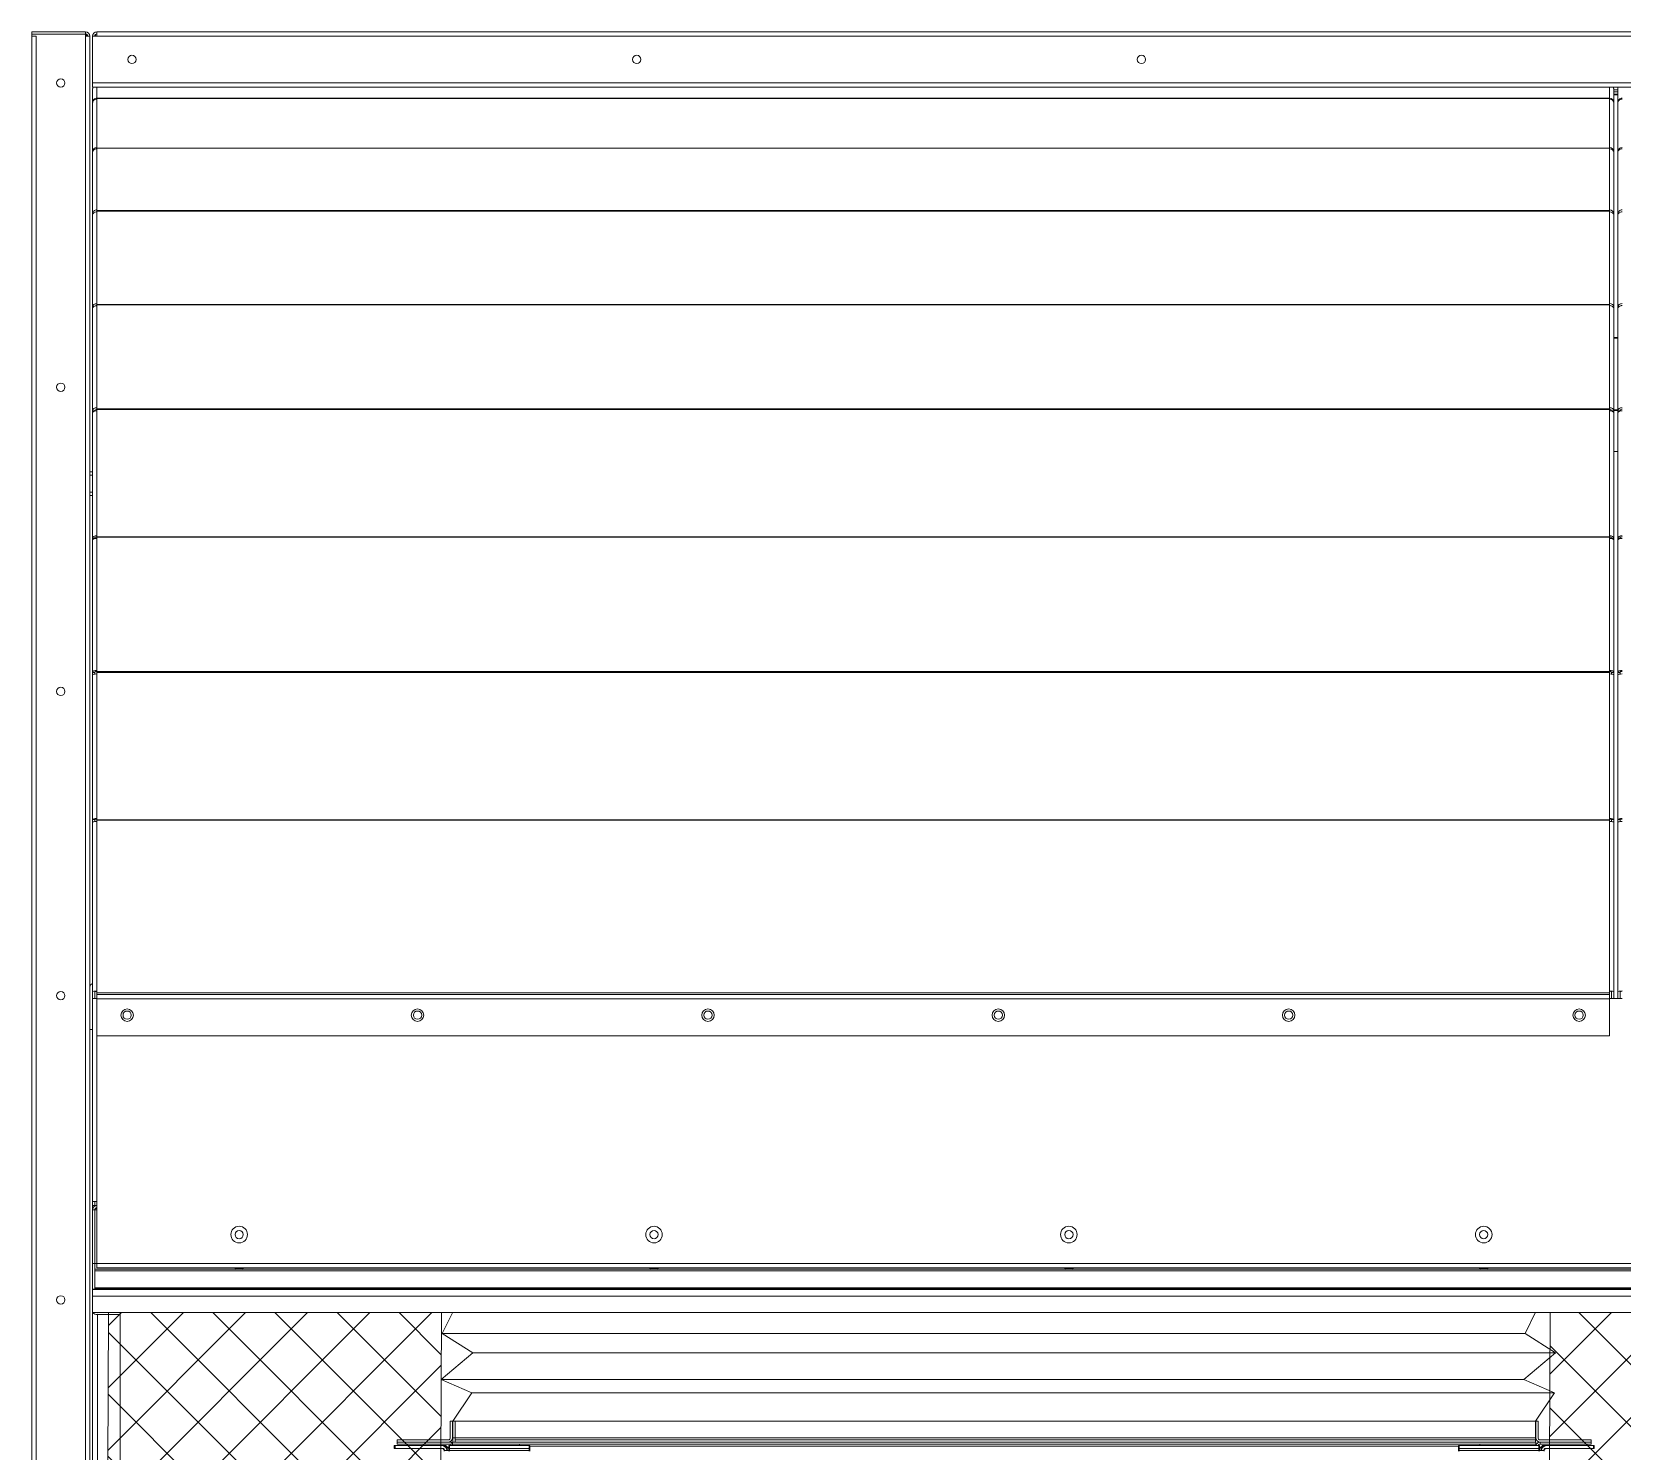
# Model space of a CAD drawing. Header units: millimetres. Extents: x 10706 to 40113, y 7812 to 28607.
# Drawn here: x 29742 to 30892, y 17368 to 18395 of the extents above; entities that cross this region are included whole.
import ezdxf

# ---------------------------------------------------------------- set-up
doc = ezdxf.new("R2010")
doc.units = ezdxf.units.MM
pattern_1 = [(45, (-795513.42, -362385.733), (-22.4506403, 22.4506403), []), (135, (-795513.42, -362385.733), (-22.4506403, -22.4506403), [])]

# ---------------------------------------------------------------- blocks, each defined once
blk = doc.blocks.new('3753456')
at = {"color": 0, "lineweight": 5}
for p, q in [((337590.2, 91235.5), (337597.8, 91251)), ((337612.3, 91221.4), (337590.2, 91235.5)), ((337589.4, 91202.2), (337612.3, 91221.4)), ((337611.6, 91192.6), (337589.4, 91202.2)), ((337597.8, 91172), (337611.6, 91192.6))]:
    blk.add_line(p, q, dxfattribs=at)
blk = doc.blocks.new('45735')
at = {"color": 0, "lineweight": 5}
for p, q in [((339300, 91099.7), (338517, 91099.7)), ((338539.1, 91085.6), (339322.1, 91085.6)), ((338516.2, 91066.4), (339299.2, 91066.4)), ((339321.4, 91056.8), (338538.4, 91056.8))]:
    blk.add_line(p, q, dxfattribs=at)
for p in [(926.8, -135.8), (1709.8, -135.8)]:
    blk.add_blockref('3753456', p, dxfattribs=at)
blk = doc.blocks.new('2')
at = {"lineweight": 5}
h = blk.add_hatch(dxfattribs=at)
h.set_pattern_fill('ANSI37', scale=10)
h.set_pattern_definition(pattern_1)
h.paths.add_polyline_path([(30029.4, 15546.3), (30037.9, 17468.5), (29797.2, 17468.5), (29788.7, 15546.3)])
h = blk.add_hatch(dxfattribs=at)
h.set_pattern_fill('ANSI37', scale=10)
h.set_pattern_definition(pattern_1)
h.paths.add_polyline_path([(31343.6, 15546.3), (31352.1, 17468.5), (30839.7, 17468.5), (30831.2, 15546.3)])
at = {"color": 7, "lineweight": 20, "ltscale": 0.000888889}
for p, q in [((29741.6, 18394.7), (29741.6, 18393.1)), ((29780.5, 18394.7), (29780.5, 18393.1)), ((29787.2, 18120.6), (29785.6, 18120.6)), ((30884, 18120.6), (30885.6, 18120.6)), ((30890.2, 18120.6), (30888.6, 18120.6)), ((29787.2, 18028.6), (29785.6, 18028.6)), ((30884, 18028.6), (30885.6, 18028.6)), ((30890.2, 18028.6), (30888.6, 18028.6)), ((29787.2, 17931.5), (29785.6, 17931.5)), ((30884, 17931.5), (30885.6, 17931.5)), ((30890.2, 17931.5), (30888.6, 17931.5)), ((29787.2, 17825), (29785.6, 17825)), ((30884, 17825), (30885.6, 17825)), ((30890.2, 17825), (30888.6, 17825)), ((29785.6, 17545.9), (29785.6, 17544.3)), ((29785.6, 17542.8), (29787.2, 17542.8)), ((29785.6, 17503.9), (29787.2, 17503.9)), ((29785.6, 17503.9), (29787.2, 17503.9)), ((29785.6, 17485.5), (29787.2, 17485.5)), ((30045.9, 17389.9), (30044.3, 17389.9)), ((30829.3, 17389.9), (30830.9, 17389.9)), ((30005.9, 17376.5), (30005.9, 17374.9)), ((30005.9, 17374.9), (30005.9, 17373.3)), ((30044.3, 17373.3), (30045.9, 17373.3)), ((30045.9, 17373.3), (30045.9, 17374.9)), ((30047.7, 17376.5), (30047.7, 17374.9)), ((30829.1, 17376.5), (30829.1, 17374.9)), ((30829.3, 17373.3), (30829.3, 17374.9)), ((30832.4, 17374.9), (30832.4, 17373.3)), ((30869.3, 17376.5), (30869.3, 17374.9)), ((30869.3, 17373.3), (30869.3, 17374.9))]:
    blk.add_line(p, q, dxfattribs=at)
at = {"color": 7, "lineweight": 20, "ltscale": 0.021611}
for p, q in [((29741.6, 18394.7), (29780.5, 18394.7)), ((29741.6, 18393.1), (29780.5, 18393.1)), ((29785.6, 17542.8), (29785.6, 17503.9)), ((29787.2, 17503.9), (29787.2, 17542.8))]:
    blk.add_line(p, q, dxfattribs=at)
at = {"color": 7, "lineweight": 20, "ltscale": 0.000833333}
for p, q in [((29741.6, 18391.6), (29741.6, 18393.1)), ((29780.5, 18393.1), (29780.5, 18391.6)), ((29787.2, 17542.8), (29788.7, 17542.8)), ((29788.7, 17503.9), (29787.2, 17503.9)), ((30043.3, 17370.3), (30043.3, 17368.8)), ((30043.8, 17370.3), (30043.8, 17368.8)), ((30047.7, 17376.5), (30047.7, 17378)), ((30101.3, 17370.3), (30101.3, 17368.8)), ((30101.8, 17370.3), (30101.8, 17368.8)), ((30773.4, 17370.3), (30773.4, 17368.8)), ((30773.9, 17370.3), (30773.9, 17368.8)), ((30829.1, 17376.5), (30829.1, 17378)), ((30830.9, 17374.9), (30832.4, 17374.9)), ((30831.4, 17370.3), (30831.4, 17368.8)), ((30831.9, 17370.3), (30831.9, 17368.8))]:
    blk.add_line(p, q, dxfattribs=at)
at = {"color": 7, "lineweight": 20}
for p, q in [((29741.6, 15549.8), (29741.6, 18391.6)), ((29744.7, 15549.8), (29744.7, 18391.6)), ((29780.5, 15549.8), (29780.5, 18391.6)), ((29783.6, 15549.8), (29783.6, 18391.6)), ((32394.5, 18394.7), (29788.7, 18394.7)), ((32394.5, 18391.6), (29788.7, 18391.6)), ((32397.6, 18357.8), (29785.6, 18357.8)), ((32397.6, 18354.7), (29785.6, 18354.7)), ((29788.7, 18346.6), (30882.5, 18346.6)), ((29788.7, 18346.4), (30882.5, 18346.4)), ((29788.7, 18310.6), (30882.5, 18310.6)), ((29788.7, 18310.5), (30882.5, 18310.5)), ((29788.7, 18265.5), (30882.5, 18265.5)), ((29788.7, 18265.1), (30882.5, 18265.1)), ((29788.7, 18197.5), (30882.5, 18197.5)), ((29788.7, 18197.3), (30882.5, 18197.3)), ((29788.7, 18122.1), (30882.5, 18122.1)), ((29788.7, 18121.5), (30882.5, 18121.5)), ((29788.7, 18029.4), (30882.5, 18029.4)), ((29788.7, 18029.2), (30882.5, 18029.2)), ((29788.7, 17932), (30882.5, 17932)), ((29788.7, 17931.3), (30882.5, 17931.3)), ((29788.7, 17824.8), (30882.5, 17824.8)), ((29788.7, 17824.5), (30882.5, 17824.5)), ((30882.5, 17699.8), (29788.7, 17699.8)), ((29788.7, 17698.6), (30882.5, 17698.6)), ((29788.7, 17695.5), (30882.5, 17695.5)), ((29788.7, 17668.6), (30882.5, 17668.6)), ((32396, 17499.8), (29787.2, 17499.8)), ((32396, 17498.7), (29787.2, 17498.7)), ((29788.7, 17503.9), (32394.5, 17503.9)), ((29788.7, 17500.8), (32394.5, 17500.8)), ((32397.6, 17485.3), (29785.6, 17485.3)), ((29787.2, 17486.5), (32396, 17486.5)), ((29787.2, 17485.6), (32396, 17485.6)), ((32397.6, 17480.4), (29785.6, 17480.4)), ((29785.6, 17468.5), (32397.6, 17468.5))]:
    blk.add_line(p, q, dxfattribs=at)
at = {"color": 7, "lineweight": 20, "ltscale": 0.001722}
for p, q in [((29741.6, 18391.6), (29744.7, 18391.6)), ((29741.6, 18391.6), (29744.7, 18391.6)), ((29783.6, 18391.6), (29780.5, 18391.6)), ((29788.7, 18391.6), (29785.6, 18391.6)), ((29788.7, 18391.6), (29788.7, 18394.7)), ((29785.6, 18357.8), (29785.6, 18354.7)), ((29785.6, 17695.6), (29788.7, 17695.6)), ((29788.7, 17695.5), (29788.7, 17698.6)), ((30882.5, 17695.5), (30882.5, 17698.6)), ((29785.6, 17548.9), (29788.7, 17548.9)), ((29788.7, 17500.8), (29788.7, 17503.9)), ((30046.1, 17378), (30046.1, 17374.9))]:
    blk.add_line(p, q, dxfattribs=at)
at = {"color": 7, "lineweight": 20, "ltscale": 0.018778}
blk.add_line((29785.6, 18357.8), (29785.6, 18391.6), dxfattribs=at)
at = {"color": 7, "lineweight": 20, "ltscale": 0.000566703}
blk.add_line((29787.6, 18392.6), (29787.6, 18391.6), dxfattribs=at)
at = {"color": 7, "lineweight": 20, "ltscale": 4.85923e-05}
blk.add_line((29785.6, 18353.3), (29785.6, 18353.4), dxfattribs=at)
at = {"color": 7, "lineweight": 20, "ltscale": 0.005416}
for p, q in [((29785.6, 18343.6), (29785.6, 18353.3)), ((30885.6, 18353.3), (30885.6, 18343.6)), ((30888.6, 18343.6), (30888.6, 18353.3))]:
    blk.add_line(p, q, dxfattribs=at)
at = {"color": 7, "lineweight": 20, "ltscale": 0.004468}
for p, q in [((29788.7, 18346.6), (29788.7, 18354.7)), ((30882.5, 18354.7), (30882.5, 18346.6))]:
    blk.add_line(p, q, dxfattribs=at)
at = {"color": 7, "lineweight": 20, "ltscale": 8.68979e-05}
for p, q in [((29788.7, 18346.4), (29788.7, 18346.6)), ((30882.5, 18346.4), (30882.5, 18346.6))]:
    blk.add_line(p, q, dxfattribs=at)
at = {"color": 7, "lineweight": 20, "ltscale": 5.06378e-05}
for p, q in [((29788.7, 18346.6), (29788.7, 18346.6)), ((30882.5, 18346.6), (30882.5, 18346.6))]:
    blk.add_line(p, q, dxfattribs=at)
at = {"color": 7, "lineweight": 20, "ltscale": 0.000182321}
for p, q in [((29788.7, 18346.1), (29788.7, 18346.4)), ((30882.5, 18346.1), (30882.5, 18346.4))]:
    blk.add_line(p, q, dxfattribs=at)
at = {"color": 7, "lineweight": 20, "ltscale": 0.019501}
for p, q in [((29788.7, 18311), (29788.7, 18346.1)), ((30882.5, 18346.1), (30882.5, 18311)), ((29785.6, 18308), (29785.6, 18343.1)), ((30885.6, 18343.1), (30885.6, 18308)), ((30888.6, 18308), (30888.6, 18343.1))]:
    blk.add_line(p, q, dxfattribs=at)
at = {"color": 7, "lineweight": 20, "ltscale": 5.01906e-05}
blk.add_line((30885.6, 18353.3), (30885.6, 18353.4), dxfattribs=at)
at = {"color": 7, "lineweight": 20, "ltscale": 0.001667}
for p, q in [((30885.6, 18352.7), (30888.6, 18352.7)), ((30888.6, 18351.2), (30885.6, 18351.2)), ((30888.6, 18349.6), (30885.6, 18349.6)), ((30885.6, 18349.1), (30888.6, 18349.1)), ((30885.6, 18173.7), (30888.6, 18173.7)), ((30885.6, 18173.1), (30888.6, 18173.1)), ((30885.6, 18121.3), (30888.6, 18121.3)), ((30885.6, 18120.9), (30888.6, 18120.9)), ((30885.6, 18091.1), (30888.6, 18091.1))]:
    blk.add_line(p, q, dxfattribs=at)
at = {"color": 7, "lineweight": 20, "ltscale": 4.85922e-05}
blk.add_line((30888.6, 18353.3), (30888.6, 18353.4), dxfattribs=at)
at = {"color": 7, "lineweight": 20, "ltscale": 1.77131e-05}
for p, q in [((29785.7, 18343.6), (29785.6, 18343.6)), ((30888.7, 18343.6), (30888.6, 18343.6))]:
    blk.add_line(p, q, dxfattribs=at)
at = {"color": 7, "lineweight": 20, "ltscale": 0.000231544}
for p, q in [((29785.6, 18343.1), (29785.6, 18343.6)), ((30888.6, 18343.1), (30888.6, 18343.6))]:
    blk.add_line(p, q, dxfattribs=at)
at = {"color": 7, "lineweight": 20, "ltscale": 1.77147e-05}
blk.add_line((30885.6, 18343.6), (30885.6, 18343.6), dxfattribs=at)
at = {"color": 7, "lineweight": 20, "ltscale": 0.020143}
blk.add_line((30885.6, 18307.3), (30885.6, 18343.6), dxfattribs=at)
at = {"color": 7, "lineweight": 20, "ltscale": 0.000181183}
for p, q in [((29788.7, 18310.6), (29788.7, 18311)), ((30882.5, 18310.6), (30882.5, 18311))]:
    blk.add_line(p, q, dxfattribs=at)
at = {"color": 7, "lineweight": 20, "ltscale": 5.76158e-05}
for p, q in [((29788.7, 18310.5), (29788.7, 18310.6)), ((30882.5, 18310.5), (30882.5, 18310.6))]:
    blk.add_line(p, q, dxfattribs=at)
at = {"color": 7, "lineweight": 20, "ltscale": 0.000228135}
for p, q in [((29788.7, 18310.1), (29788.7, 18310.5)), ((30882.5, 18310.1), (30882.5, 18310.5))]:
    blk.add_line(p, q, dxfattribs=at)
at = {"color": 7, "lineweight": 20, "ltscale": 0.024554}
for p, q in [((29788.7, 18265.9), (29788.7, 18310.1)), ((30882.5, 18310.1), (30882.5, 18265.9)), ((29785.6, 18263.1), (29785.6, 18307.3)), ((30885.6, 18307.3), (30885.6, 18263.1)), ((30888.6, 18263.1), (30888.6, 18307.3))]:
    blk.add_line(p, q, dxfattribs=at)
at = {"color": 7, "lineweight": 20, "ltscale": 5.95226e-05}
for p, q in [((29785.8, 18308), (29785.6, 18308)), ((30888.8, 18308), (30888.6, 18308))]:
    blk.add_line(p, q, dxfattribs=at)
at = {"color": 7, "lineweight": 20, "ltscale": 0.000407996}
for p, q in [((29785.6, 18307.3), (29785.6, 18308)), ((30888.6, 18307.3), (30888.6, 18308))]:
    blk.add_line(p, q, dxfattribs=at)
at = {"color": 7, "lineweight": 20, "ltscale": 5.95243e-05}
blk.add_line((30885.5, 18308), (30885.6, 18308), dxfattribs=at)
at = {"color": 7, "lineweight": 20, "ltscale": 0.019078}
blk.add_line((30885.6, 18273.7), (30885.6, 18308), dxfattribs=at)
at = {"color": 7, "lineweight": 20, "ltscale": 0.000229568}
for p, q in [((29788.7, 18265.5), (29788.7, 18265.9)), ((30882.5, 18265.5), (30882.5, 18265.9))]:
    blk.add_line(p, q, dxfattribs=at)
at = {"color": 7, "lineweight": 20, "ltscale": 0.000214269}
for p, q in [((29788.7, 18265.1), (29788.7, 18265.5)), ((30882.5, 18265.1), (30882.5, 18265.5))]:
    blk.add_line(p, q, dxfattribs=at)
at = {"color": 7, "lineweight": 20, "ltscale": 0.000344851}
for p, q in [((29788.7, 18264.5), (29788.7, 18265.1)), ((30882.5, 18264.5), (30882.5, 18265.1))]:
    blk.add_line(p, q, dxfattribs=at)
at = {"color": 7, "lineweight": 20, "ltscale": 0.036885}
for p, q in [((29788.7, 18198.1), (29788.7, 18264.5)), ((30882.5, 18264.5), (30882.5, 18198.1)), ((29785.6, 18195.7), (29785.6, 18262.1)), ((30885.6, 18262.1), (30885.6, 18195.7)), ((30888.6, 18195.7), (30888.6, 18262.1))]:
    blk.add_line(p, q, dxfattribs=at)
at = {"color": 7, "lineweight": 20, "ltscale": 0.000162064}
for p, q in [((29785.9, 18263.1), (29785.6, 18263.1)), ((30885.4, 18263.1), (30885.6, 18263.1)), ((30888.9, 18263.1), (30888.6, 18263.1))]:
    blk.add_line(p, q, dxfattribs=at)
at = {"color": 7, "lineweight": 20, "ltscale": 0.000573504}
for p, q in [((29785.6, 18262.1), (29785.6, 18263.1)), ((30888.6, 18262.1), (30888.6, 18263.1))]:
    blk.add_line(p, q, dxfattribs=at)
at = {"color": 7, "lineweight": 20, "ltscale": 0.017676}
blk.add_line((30885.6, 18231.3), (30885.6, 18263.1), dxfattribs=at)
at = {"color": 7, "lineweight": 20, "ltscale": 0.000315481}
for p, q in [((29786.2, 18195.7), (29785.6, 18195.7)), ((30885.1, 18195.7), (30885.6, 18195.7)), ((30889.2, 18195.7), (30888.6, 18195.7))]:
    blk.add_line(p, q, dxfattribs=at)
at = {"color": 7, "lineweight": 20, "ltscale": 0.000722932}
for p, q in [((29785.6, 18194.4), (29785.6, 18195.7)), ((30888.6, 18194.4), (30888.6, 18195.7))]:
    blk.add_line(p, q, dxfattribs=at)
at = {"color": 7, "lineweight": 20, "ltscale": 0.000342699}
for p, q in [((29788.7, 18197.5), (29788.7, 18198.1)), ((30882.5, 18197.5), (30882.5, 18198.1))]:
    blk.add_line(p, q, dxfattribs=at)
at = {"color": 7, "lineweight": 20, "ltscale": 0.000101871}
for p, q in [((29788.7, 18197.3), (29788.7, 18197.5)), ((30882.5, 18197.3), (30882.5, 18197.5))]:
    blk.add_line(p, q, dxfattribs=at)
at = {"color": 7, "lineweight": 20, "ltscale": 0.00038102}
for p, q in [((29788.7, 18197.3), (29788.7, 18196.6)), ((30882.5, 18197.3), (30882.5, 18196.6))]:
    blk.add_line(p, q, dxfattribs=at)
at = {"color": 7, "lineweight": 20, "ltscale": 0.041009}
for p, q in [((29788.7, 18122.8), (29788.7, 18196.6)), ((30882.5, 18196.6), (30882.5, 18122.8)), ((29785.6, 18120.6), (29785.6, 18194.4)), ((30885.6, 18194.4), (30885.6, 18120.6)), ((30888.6, 18120.6), (30888.6, 18194.4))]:
    blk.add_line(p, q, dxfattribs=at)
at = {"color": 7, "lineweight": 20, "ltscale": 0.015571}
blk.add_line((30885.6, 18167.6), (30885.6, 18195.7), dxfattribs=at)
at = {"color": 7, "lineweight": 20, "ltscale": 0.000852754}
for p, q in [((29785.6, 18119), (29785.6, 18120.6)), ((30888.6, 18119), (30888.6, 18120.6))]:
    blk.add_line(p, q, dxfattribs=at)
at = {"color": 7, "lineweight": 20, "ltscale": 0.050238}
for p, q in [((29785.6, 18028.6), (29785.6, 18119)), ((29788.7, 18030.3), (29788.7, 18120.7)), ((30882.5, 18120.7), (30882.5, 18030.3)), ((30885.6, 18119), (30885.6, 18028.6)), ((30888.6, 18028.6), (30888.6, 18119))]:
    blk.add_line(p, q, dxfattribs=at)
at = {"color": 7, "lineweight": 20, "ltscale": 3.37381e-05}
for p, q in [((29787.2, 18120.5), (29787.2, 18120.6)), ((30884, 18120.5), (30884, 18120.6)), ((30890.2, 18120.5), (30890.2, 18120.6))]:
    blk.add_line(p, q, dxfattribs=at)
at = {"color": 7, "lineweight": 20, "ltscale": 0.000383413}
for p, q in [((29788.7, 18122.8), (29788.7, 18122.1)), ((30882.5, 18122.8), (30882.5, 18122.1))]:
    blk.add_line(p, q, dxfattribs=at)
at = {"color": 7, "lineweight": 20, "ltscale": 0.000318226}
for p, q in [((29788.7, 18121.5), (29788.7, 18122.1)), ((30882.5, 18121.5), (30882.5, 18122.1))]:
    blk.add_line(p, q, dxfattribs=at)
at = {"color": 7, "lineweight": 20, "ltscale": 0.000469699}
for p, q in [((29788.7, 18121.5), (29788.7, 18120.7)), ((30882.5, 18121.5), (30882.5, 18120.7))]:
    blk.add_line(p, q, dxfattribs=at)
at = {"color": 7, "lineweight": 20, "ltscale": 0.000523852}
blk.add_line((30882.5, 18121.6), (30882.5, 18120.7), dxfattribs=at)
at = {"color": 7, "lineweight": 20, "ltscale": 0.01323}
blk.add_line((30885.6, 18096.7), (30885.6, 18120.6), dxfattribs=at)
at = {"color": 7, "lineweight": 20, "ltscale": 0.001111}
for p, q in [((29785.6, 18076.6), (29783.6, 18076.6)), ((29785.6, 18059.3), (29783.6, 18059.3)), ((29783.6, 17673.3), (29785.6, 17673.3)), ((30003.8, 17370.3), (30003.8, 17372.3)), ((30004.3, 17370.3), (30004.3, 17372.3)), ((30043.3, 17370.3), (30043.3, 17372.3)), ((30043.8, 17370.3), (30043.8, 17372.3)), ((30101.3, 17370.3), (30101.3, 17372.3)), ((30101.8, 17370.3), (30101.8, 17372.3)), ((30773.4, 17370.3), (30773.4, 17372.3)), ((30773.9, 17370.3), (30773.9, 17372.3)), ((30831.4, 17370.3), (30831.4, 17372.3)), ((30831.9, 17370.3), (30831.9, 17372.3)), ((30870.9, 17370.3), (30870.9, 17372.3)), ((30871.4, 17370.3), (30871.4, 17372.3))]:
    blk.add_line(p, q, dxfattribs=at)
at = {"color": 7, "lineweight": 20, "ltscale": 0.000958765}
for p, q in [((29785.6, 18026.9), (29785.6, 18028.6)), ((30888.6, 18026.9), (30888.6, 18028.6))]:
    blk.add_line(p, q, dxfattribs=at)
at = {"color": 7, "lineweight": 20, "ltscale": 0.052983}
for p, q in [((29785.6, 17931.5), (29785.6, 18026.9)), ((29788.7, 17932.9), (29788.7, 18028.3)), ((30882.5, 18028.3), (30882.5, 17932.9)), ((30885.6, 18026.9), (30885.6, 17931.5)), ((30888.6, 17931.5), (30888.6, 18026.9))]:
    blk.add_line(p, q, dxfattribs=at)
at = {"color": 7, "lineweight": 20, "ltscale": 0.000257803}
for p, q in [((29787.2, 18028.1), (29787.2, 18028.6)), ((30884, 18028.1), (30884, 18028.6)), ((30890.2, 18028.1), (30890.2, 18028.6))]:
    blk.add_line(p, q, dxfattribs=at)
at = {"color": 7, "lineweight": 20, "ltscale": 0.000466768}
for p, q in [((29788.7, 18030.3), (29788.7, 18029.4)), ((30882.5, 18030.3), (30882.5, 18029.4))]:
    blk.add_line(p, q, dxfattribs=at)
at = {"color": 7, "lineweight": 20, "ltscale": 0.000134994}
for p, q in [((29788.7, 18029.2), (29788.7, 18029.4)), ((30882.5, 18029.2), (30882.5, 18029.4))]:
    blk.add_line(p, q, dxfattribs=at)
at = {"color": 7, "lineweight": 20, "ltscale": 0.000492271}
for p, q in [((29788.7, 18029.2), (29788.7, 18028.3)), ((30882.5, 18029.2), (30882.5, 18028.3))]:
    blk.add_line(p, q, dxfattribs=at)
at = {"color": 7, "lineweight": 20, "ltscale": 0.000610792}
blk.add_line((30882.5, 18029.4), (30882.5, 18028.3), dxfattribs=at)
at = {"color": 7, "lineweight": 20, "ltscale": 0.010363}
blk.add_line((30885.6, 18009.9), (30885.6, 18028.6), dxfattribs=at)
at = {"color": 7, "lineweight": 20, "ltscale": 0.001039}
for p, q in [((29785.6, 17929.6), (29785.6, 17931.5)), ((30888.6, 17929.6), (30888.6, 17931.5))]:
    blk.add_line(p, q, dxfattribs=at)
at = {"color": 7, "lineweight": 20, "ltscale": 0.000676388}
for p, q in [((29787.2, 17930.3), (29787.2, 17931.5)), ((30884, 17930.3), (30884, 17931.5)), ((30890.2, 17930.3), (30890.2, 17931.5))]:
    blk.add_line(p, q, dxfattribs=at)
at = {"color": 7, "lineweight": 20, "ltscale": 0.000495362}
for p, q in [((29788.7, 17932.9), (29788.7, 17932)), ((30882.5, 17932.9), (30882.5, 17932))]:
    blk.add_line(p, q, dxfattribs=at)
at = {"color": 7, "lineweight": 20, "ltscale": 0.000387411}
for p, q in [((29788.7, 17931.3), (29788.7, 17932)), ((30882.5, 17931.3), (30882.5, 17932))]:
    blk.add_line(p, q, dxfattribs=at)
at = {"color": 7, "lineweight": 20, "ltscale": 0.000543222}
for p, q in [((29788.7, 17931.3), (29788.7, 17930.4)), ((30882.5, 17931.3), (30882.5, 17930.4))]:
    blk.add_line(p, q, dxfattribs=at)
at = {"color": 7, "lineweight": 20, "ltscale": 0.058102}
for p, q in [((29788.7, 17825.8), (29788.7, 17930.4)), ((30882.5, 17930.4), (30882.5, 17825.8)), ((29785.6, 17825), (29785.6, 17929.6)), ((30885.6, 17929.6), (30885.6, 17825)), ((30888.6, 17825), (30888.6, 17929.6))]:
    blk.add_line(p, q, dxfattribs=at)
at = {"color": 7, "lineweight": 20, "ltscale": 0.001012}
blk.add_line((30882.5, 17932.2), (30882.5, 17930.4), dxfattribs=at)
at = {"color": 7, "lineweight": 20, "ltscale": 0.007338}
blk.add_line((30885.6, 17918.3), (30885.6, 17931.5), dxfattribs=at)
at = {"color": 7, "lineweight": 20, "ltscale": 0.00109}
for p, q in [((29785.6, 17823.1), (29785.6, 17825)), ((30888.6, 17823.1), (30888.6, 17825))]:
    blk.add_line(p, q, dxfattribs=at)
at = {"color": 7, "lineweight": 20, "ltscale": 0.068058}
for p, q in [((29785.6, 17700.6), (29785.6, 17823.1)), ((29788.7, 17701), (29788.7, 17823.5)), ((30882.5, 17823.5), (30882.5, 17701)), ((30885.6, 17823.1), (30885.6, 17700.6)), ((30888.6, 17700.6), (30888.6, 17823.1))]:
    blk.add_line(p, q, dxfattribs=at)
at = {"color": 7, "lineweight": 20, "ltscale": 0.000861584}
for p, q in [((29787.2, 17823.5), (29787.2, 17825)), ((30884, 17823.5), (30884, 17825)), ((30890.2, 17823.5), (30890.2, 17825))]:
    blk.add_line(p, q, dxfattribs=at)
at = {"color": 7, "lineweight": 20, "ltscale": 0.000539832}
for p, q in [((29788.7, 17825.8), (29788.7, 17824.8)), ((30882.5, 17825.8), (30882.5, 17824.8))]:
    blk.add_line(p, q, dxfattribs=at)
at = {"color": 7, "lineweight": 20, "ltscale": 0.000153368}
for p, q in [((29788.7, 17824.5), (29788.7, 17824.8)), ((30882.5, 17824.5), (30882.5, 17824.8))]:
    blk.add_line(p, q, dxfattribs=at)
at = {"color": 7, "lineweight": 20, "ltscale": 0.00054973}
for p, q in [((29788.7, 17824.5), (29788.7, 17823.5)), ((30882.5, 17824.5), (30882.5, 17823.5))]:
    blk.add_line(p, q, dxfattribs=at)
at = {"color": 7, "lineweight": 20, "ltscale": 0.001029}
blk.add_line((30882.5, 17825.4), (30882.5, 17823.5), dxfattribs=at)
at = {"color": 7, "lineweight": 20, "ltscale": 0.004022}
blk.add_line((30885.6, 17817.8), (30885.6, 17825), dxfattribs=at)
at = {"color": 7, "lineweight": 20, "ltscale": 0.002779}
for p, q in [((29785.6, 17695.6), (29785.6, 17700.6)), ((29787.2, 17695.6), (29787.2, 17700.6)), ((30884, 17695.6), (30884, 17700.6)), ((30885.6, 17695.6), (30885.6, 17700.6)), ((30888.6, 17695.6), (30888.6, 17700.6)), ((30890.2, 17695.6), (30890.2, 17700.6))]:
    blk.add_line(p, q, dxfattribs=at)
at = {"color": 7, "lineweight": 20, "ltscale": 0.000665626}
for p, q in [((29788.7, 17701), (29788.7, 17699.8)), ((30882.5, 17701), (30882.5, 17699.8))]:
    blk.add_line(p, q, dxfattribs=at)
at = {"color": 7, "lineweight": 20, "ltscale": 0.002905}
blk.add_line((30882.5, 17700.8), (30882.5, 17695.6), dxfattribs=at)
at = {"color": 7, "lineweight": 20, "ltscale": 0.0815}
blk.add_line((29785.6, 17695.6), (29785.6, 17548.9), dxfattribs=at)
at = {"color": 7, "lineweight": 20, "ltscale": 0.000707283}
for p, q in [((29788.7, 17699.8), (29788.7, 17698.6)), ((30882.5, 17699.8), (30882.5, 17698.6))]:
    blk.add_line(p, q, dxfattribs=at)
at = {"color": 7, "lineweight": 20, "ltscale": 0.014944}
for p, q in [((29788.7, 17695.5), (29788.7, 17668.6)), ((30882.5, 17668.6), (30882.5, 17695.5))]:
    blk.add_line(p, q, dxfattribs=at)
at = {"color": 7, "lineweight": 20, "ltscale": 0.005111}
blk.add_line((30891.7, 17695.6), (30882.5, 17695.6), dxfattribs=at)
at = {"color": 7, "lineweight": 20, "ltscale": 0.0665}
blk.add_line((29788.7, 17668.6), (29788.7, 17548.9), dxfattribs=at)
at = {"color": 7, "lineweight": 20, "ltscale": 0.001669}
for p, q in [((29785.6, 17548.9), (29785.6, 17545.9)), ((29787.2, 17548.9), (29787.2, 17545.9))]:
    blk.add_line(p, q, dxfattribs=at)
at = {"color": 7, "lineweight": 20, "ltscale": 0.001703}
blk.add_line((29785.6, 17545.9), (29788.7, 17545.9), dxfattribs=at)
at = {"color": 7, "lineweight": 20, "ltscale": 0.000253866}
blk.add_line((29785.6, 17543.8), (29785.6, 17544.3), dxfattribs=at)
at = {"color": 7, "lineweight": 20, "ltscale": 0.000215038}
for p, q in [((29785.6, 17544.3), (29786, 17544.3)), ((30830.9, 17374.9), (30830.9, 17374.5))]:
    blk.add_line(p, q, dxfattribs=at)
at = {"color": 7, "lineweight": 20, "ltscale": 0.000100412}
blk.add_line((29785.6, 17543.8), (29785.8, 17543.8), dxfattribs=at)
at = {"color": 7, "lineweight": 20, "ltscale": 0.000558111}
blk.add_line((29785.6, 17543.8), (29785.6, 17542.8), dxfattribs=at)
at = {"color": 7, "lineweight": 20, "ltscale": 0.000598884}
blk.add_line((29787.7, 17543.8), (29788.7, 17543.8), dxfattribs=at)
at = {"color": 7, "lineweight": 20, "ltscale": 0.025}
blk.add_line((29788.7, 17548.9), (29788.7, 17503.9), dxfattribs=at)
at = {"color": 7, "lineweight": 20, "ltscale": 1.32337e-05}
blk.add_line((29788.7, 17544.3), (29788.7, 17544.3), dxfattribs=at)
at = {"color": 7, "lineweight": 20, "ltscale": 0.010219}
for p, q in [((29785.6, 17485.5), (29785.6, 17503.9)), ((29787.2, 17485.5), (29787.2, 17503.9))]:
    blk.add_line(p, q, dxfattribs=at)
at = {"color": 7, "lineweight": 20, "ltscale": 0.002255}
blk.add_line((29787.2, 17499.8), (29787.2, 17503.9), dxfattribs=at)
at = {"color": 7, "lineweight": 20, "ltscale": 0.000618098}
blk.add_line((29787.2, 17498.7), (29787.2, 17499.8), dxfattribs=at)
at = {"color": 7, "lineweight": 20, "ltscale": 0.006747}
blk.add_line((29787.2, 17498.7), (29787.2, 17486.5), dxfattribs=at)
at = {"color": 7, "lineweight": 20, "ltscale": 8.17598e-05}
blk.add_line((29785.6, 17485.3), (29785.6, 17485.5), dxfattribs=at)
at = {"color": 7, "lineweight": 20, "ltscale": 0.00275}
blk.add_line((29785.6, 17485.3), (29785.6, 17480.4), dxfattribs=at)
at = {"color": 7, "lineweight": 20, "ltscale": 0.000524657}
blk.add_line((29787.2, 17485.6), (29787.2, 17486.5), dxfattribs=at)
at = {"color": 7, "lineweight": 20, "ltscale": 0.00658}
blk.add_line((29785.6, 17480.4), (29785.6, 17468.5), dxfattribs=at)
at = {"color": 7, "lineweight": 20, "ltscale": 0.414571}
blk.add_line((29785.6, 17468.5), (29785.6, 16722.3), dxfattribs=at)
at = {"color": 7, "lineweight": 20, "ltscale": 2.39452e-05}
blk.add_line((29789.1, 17468.5), (29789.1, 17468.5), dxfattribs=at)
at = {"color": 7, "lineweight": 20, "ltscale": 0.009167}
for p, q in [((29805.6, 17468.5), (29789.1, 17468.5)), ((29805.6, 17467.1), (29789.1, 17467.1))]:
    blk.add_line(p, q, dxfattribs=at)
at = {"color": 7, "lineweight": 20, "ltscale": 0.415127}
for p, q in [((29789.1, 17467.1), (29789.1, 16719.9)), ((29805.6, 16719.9), (29805.6, 17467.1))]:
    blk.add_line(p, q, dxfattribs=at)
at = {"color": 7, "lineweight": 20, "ltscale": 0.000773611}
blk.add_line((29805.6, 17467.1), (29805.6, 17468.5), dxfattribs=at)
at = {"color": 7, "lineweight": 20, "ltscale": 0.006611}
for p, q in [((30044.3, 17389.9), (30044.3, 17378)), ((30045.9, 17389.9), (30045.9, 17378)), ((30046.1, 17389.9), (30046.1, 17378)), ((30047.7, 17378), (30047.7, 17389.9)), ((30829.1, 17389.9), (30829.1, 17378)), ((30829.3, 17378), (30829.3, 17389.9)), ((30830.9, 17378), (30830.9, 17389.9))]:
    blk.add_line(p, q, dxfattribs=at)
at = {"color": 7, "lineweight": 20, "ltscale": 0.000888639}
for p, q in [((30047.7, 17389.9), (30046.1, 17389.9)), ((30047.7, 17378), (30046.1, 17378))]:
    blk.add_line(p, q, dxfattribs=at)
at = {"color": 7, "lineweight": 20, "ltscale": 0.434111}
for p, q in [((30047.7, 17389.9), (30829.1, 17389.9)), ((30047.7, 17378), (30829.1, 17378)), ((30047.7, 17376.5), (30829.1, 17376.5)), ((30047.7, 17374.9), (30829.1, 17374.9))]:
    blk.add_line(p, q, dxfattribs=at)
at = {"color": 7, "lineweight": 20, "ltscale": 0.019167}
for p, q in [((30003.8, 17372.3), (30038.3, 17372.3)), ((30003.8, 17370.3), (30038.3, 17370.3)), ((30004.3, 17372.3), (30038.8, 17372.3)), ((30004.3, 17370.3), (30038.8, 17370.3)), ((30870.9, 17372.3), (30836.4, 17372.3)), ((30870.9, 17370.3), (30836.4, 17370.3)), ((30871.4, 17372.3), (30836.9, 17372.3)), ((30871.4, 17370.3), (30836.9, 17370.3))]:
    blk.add_line(p, q, dxfattribs=at)
at = {"color": 7, "lineweight": 20, "ltscale": 0.0205}
for p, q in [((30005.9, 17376.5), (30042.8, 17376.5)), ((30005.9, 17374.9), (30042.8, 17374.9)), ((30832.4, 17376.5), (30869.3, 17376.5)), ((30832.4, 17374.9), (30869.3, 17374.9)), ((30832.4, 17374.9), (30869.3, 17374.9)), ((30832.4, 17373.3), (30869.3, 17373.3))]:
    blk.add_line(p, q, dxfattribs=at)
at = {"color": 7, "lineweight": 20, "ltscale": 0.021333}
for p, q in [((30005.9, 17374.9), (30044.3, 17374.9)), ((30044.3, 17373.3), (30005.9, 17373.3))]:
    blk.add_line(p, q, dxfattribs=at)
at = {"color": 7, "lineweight": 20, "ltscale": 0.000794473}
blk.add_line((30038.9, 17372.3), (30040.3, 17372.3), dxfattribs=at)
at = {"color": 7, "lineweight": 20, "ltscale": 0.00135}
blk.add_line((30038.9, 17372.3), (30041.3, 17372.3), dxfattribs=at)
at = {"color": 7, "lineweight": 20, "ltscale": 0.001944}
for p, q in [((30039.8, 17368.8), (30043.3, 17368.8)), ((30835.4, 17368.8), (30831.9, 17368.8))]:
    blk.add_line(p, q, dxfattribs=at)
at = {"color": 7, "lineweight": 20, "ltscale": 0.000277762}
for p, q in [((30039.8, 17368.3), (30039.8, 17368.8)), ((30835.4, 17368.3), (30835.4, 17368.8))]:
    blk.add_line(p, q, dxfattribs=at)
at = {"color": 7, "lineweight": 20, "ltscale": 0.000187402}
blk.add_line((30040.3, 17372.3), (30040.3, 17371.9), dxfattribs=at)
at = {"color": 7, "lineweight": 20, "ltscale": 0.000583596}
blk.add_line((30041.3, 17372.3), (30041.3, 17371.2), dxfattribs=at)
at = {"color": 7, "lineweight": 20, "ltscale": 0.032222}
for p, q in [((30043.3, 17372.3), (30101.3, 17372.3)), ((30043.3, 17370.3), (30101.3, 17370.3)), ((30043.3, 17368.8), (30101.3, 17368.8)), ((30043.8, 17372.3), (30101.8, 17372.3)), ((30043.8, 17370.3), (30101.8, 17370.3)), ((30043.8, 17368.8), (30101.8, 17368.8)), ((30831.4, 17372.3), (30773.4, 17372.3)), ((30831.4, 17370.3), (30773.4, 17370.3)), ((30831.4, 17368.8), (30773.4, 17368.8)), ((30831.9, 17372.3), (30773.9, 17372.3)), ((30831.9, 17370.3), (30773.9, 17370.3)), ((30831.9, 17368.8), (30773.9, 17368.8))]:
    blk.add_line(p, q, dxfattribs=at)
at = {"color": 7, "lineweight": 20, "ltscale": 0.000277763}
for p, q in [((30043.3, 17368.3), (30043.3, 17368.8)), ((30043.8, 17368.3), (30043.8, 17368.8)), ((30101.3, 17368.3), (30101.3, 17368.8)), ((30101.8, 17368.3), (30101.8, 17368.8)), ((30773.4, 17368.3), (30773.4, 17368.8)), ((30773.9, 17368.3), (30773.9, 17368.8)), ((30831.4, 17368.3), (30831.4, 17368.8)), ((30831.9, 17368.3), (30831.9, 17368.8))]:
    blk.add_line(p, q, dxfattribs=at)
at = {"color": 7, "lineweight": 20, "ltscale": 0.000555547}
for p, q in [((30044.3, 17372.3), (30044.3, 17373.3)), ((30045.9, 17373.3), (30045.9, 17372.3)), ((30094.3, 17373.3), (30094.3, 17372.3)), ((30788.9, 17372.3), (30788.9, 17373.3)), ((30829.3, 17373.3), (30829.3, 17372.3))]:
    blk.add_line(p, q, dxfattribs=at)
at = {"color": 7, "lineweight": 20, "ltscale": 0.435222}
for p, q in [((30829.3, 17374.9), (30045.9, 17374.9)), ((30829.3, 17373.3), (30045.9, 17373.3))]:
    blk.add_line(p, q, dxfattribs=at)
at = {"color": 7, "lineweight": 20, "ltscale": 0.026889}
blk.add_line((30045.9, 17373.3), (30094.3, 17373.3), dxfattribs=at)
at = {"color": 7, "lineweight": 20, "ltscale": 0.432889}
blk.add_line((30048, 17373.3), (30827.2, 17373.3), dxfattribs=at)
at = {"color": 7, "lineweight": 20, "ltscale": 0.373111}
blk.add_line((30773.4, 17371.8), (30101.8, 17371.8), dxfattribs=at)
at = {"color": 7, "lineweight": 20, "ltscale": 0.022444}
blk.add_line((30788.9, 17373.3), (30829.3, 17373.3), dxfattribs=at)
at = {"color": 7, "lineweight": 20, "ltscale": 1.33788e-05}
blk.add_line((30832.4, 17373.3), (30832.4, 17373.3), dxfattribs=at)
at = {"color": 7, "lineweight": 20, "ltscale": 0.000582846}
blk.add_line((30833.9, 17372.3), (30833.9, 17371.2), dxfattribs=at)
at = {"color": 7, "lineweight": 20, "ltscale": 0.001349}
blk.add_line((30836.4, 17372.3), (30833.9, 17372.3), dxfattribs=at)
at = {"color": 7, "lineweight": 20, "ltscale": 0.000187053}
blk.add_line((30834.9, 17372.3), (30834.9, 17371.9), dxfattribs=at)
at = {"color": 7, "lineweight": 20, "ltscale": 0.000793738}
blk.add_line((30836.4, 17372.3), (30834.9, 17372.3), dxfattribs=at)
at = {"color": 0, "lineweight": 20}
for points in [[(29797.2, 17468.5), (30037.9, 17468.5), (30029.4, 15546.3), (29788.7, 15546.3)], [(30839.7, 17468.5), (31352.1, 17468.5), (31343.6, 15546.3), (30831.2, 15546.3)]]:
    blk.add_lwpolyline(points, close=True, dxfattribs=at)
at = {"color": 7, "lineweight": 20}
for centre, radius in [((29814.1, 18374.7), 3), ((30179.1, 18374.7), 3), ((30544.1, 18374.7), 3), ((29762.6, 18357.7), 3), ((29762.6, 18137.7), 3), ((29762.6, 17917.7), 3), ((29762.6, 17697.7), 3), ((29810.6, 17683.6), 4.5), ((29810.6, 17683.6), 3), ((30020.6, 17683.6), 4.5), ((30020.6, 17683.6), 3), ((30230.6, 17683.6), 4.5), ((30230.6, 17683.6), 3), ((30440.6, 17683.6), 4.5), ((30440.6, 17683.6), 3), ((30650.6, 17683.6), 4.5), ((30650.6, 17683.6), 3), ((30860.6, 17683.6), 4.5), ((30860.6, 17683.6), 3), ((29891.6, 17524.9), 6), ((29891.6, 17524.9), 3), ((30191.6, 17524.9), 6), ((30191.6, 17524.9), 3), ((30491.6, 17524.9), 6), ((30491.6, 17524.9), 3), ((30791.6, 17524.9), 6), ((30791.6, 17524.9), 3), ((29762.6, 17477.7), 3)]:
    blk.add_circle(centre, radius, dxfattribs=at)
for centre, radius, start, end in [((29780.5, 18391.6), 3.1, 0, 90), ((29780.5, 18391.6), 1.5, 0, 90), ((29780.1, 18391.2), 1.5, 15.466, 74.5988), ((29780.1, 18391.2), 3.5, 0, 0.5932), ((29788.7, 18391.6), 3.1, 90, 180), ((29788.7, 18391.6), 1.5, 90, 180), ((29788.7, 18355.8), 3.1, 200.7836, 202.6686), ((29780.1, 18158.2), 3.5, 359.4068, 0), ((29780.5, 18149.6), 3.1, 0, 0.6302), ((30882.5, 18159.9), 3.1, 0, 0.8218), ((30882.5, 17937), 3.1, 0, 0.7204), ((29788.7, 17542.8), 3.1, 90, 180), ((29788.7, 17542.8), 1.5, 90, 180), ((30038.3, 17368.8), 3.5, 0, 90), ((30038.3, 17368.8), 1.5, 0, 90), ((30038.8, 17368.8), 3.5, 0, 90), ((30038.8, 17368.8), 1.5, 0, 90), ((30039.8, 17368.8), 3.5, 1.1186, 64.6231), ((30042.8, 17378), 1.5, 270, 0), ((30042.8, 17378), 3.1, 270, 0), ((30044.3, 17373.3), 1.6, 0, 90), ((30832.4, 17378), 3.1, 180, 270), ((30832.4, 17371.8), 3.1, 90, 170.7179), ((30832.4, 17378), 1.5, 180, 270), ((30832.4, 17371.8), 1.5, 90, 160.5281), ((30835.4, 17368.8), 3.5, 115.377, 180), ((30836.4, 17368.8), 3.5, 90, 180), ((30836.9, 17368.8), 3.5, 90, 180), ((30836.4, 17368.8), 1.5, 90, 180), ((30836.9, 17368.8), 1.5, 90, 180)]:
    blk.add_arc(centre, radius, start, end, dxfattribs=at)
for centre, major_axis, ratio, start_param, end_param in [((29788.7, 18353.3), (3.1, 0), 0.995898, 2.678096, 3.141593), ((29788.7, 18353.4), (-3.1, 0), 1, 5.854017, 6.283185), ((29788.7, 18343.6), (3.1, 0), 0.995898, 1.570796, 3.141593), ((29788.7, 18343.1), (3.1, 0), 0.945441, 1.570796, 3.141593), ((30882.5, 18343.6), (-3.1, 0), 0.995898, 3.141593, 4.712389), ((30882.5, 18343.1), (-3.1, 0), 0.945441, 3.141593, 4.712389), ((30882.5, 18353.3), (-3.1, 0), 0.995898, 3.141593, 3.605089), ((30882.5, 18353.4), (3.1, 0), 1, 6.283185, 6.712354), ((30891.7, 18353.3), (3.1, 0), 0.995898, 2.678096, 3.141593), ((30891.7, 18353.4), (-3.1, 0), 1, 5.854017, 6.283185), ((30891.7, 18343.6), (3.1, 0), 0.995898, 1.570796, 3.141593), ((30891.7, 18343.1), (3.1, 0), 0.945441, 1.570796, 3.141593), ((29788.7, 18308), (3.1, 0), 0.945441, 1.570796, 3.141593), ((29788.7, 18307.3), (3.1, 0), 0.911987, 1.570796, 3.141593), ((30882.5, 18308), (-3.1, 0), 0.945441, 3.141593, 4.712389), ((30882.5, 18307.3), (-3.1, 0), 0.911987, 3.141593, 4.712389), ((30891.7, 18308), (3.1, 0), 0.945441, 1.570796, 3.141593), ((30891.7, 18307.3), (3.1, 0), 0.911987, 1.570796, 3.141593), ((29788.7, 18263.1), (3.1, 0), 0.911987, 1.570796, 3.141593), ((29788.7, 18262.1), (3.1, 0), 0.787572, 1.570796, 3.141593), ((30882.5, 18263.1), (-3.1, 0), 0.911987, 3.141593, 4.712389), ((30882.5, 18262.1), (-3.1, 0), 0.787572, 3.141593, 4.712389), ((30891.7, 18263.1), (3.1, 0), 0.911987, 1.570796, 3.141593), ((30891.7, 18262.1), (3.1, 0), 0.787572, 1.570796, 3.141593), ((29788.7, 18195.7), (3.1, 0), 0.787572, 1.570796, 3.141593), ((29788.7, 18194.4), (3.1, 0), 0.728422, 1.570796, 3.141593), ((29788.7, 18195.7), (1.5, 0), 0.787572, 1.570796, 2.385648), ((30882.5, 18195.7), (-3.1, 0), 0.787572, 3.141593, 4.712389), ((30882.5, 18195.7), (-1.5, 0), 0.787572, 3.897536, 4.712389), ((30882.5, 18194.4), (-3.1, 0), 0.728422, 3.141593, 4.712389), ((30891.7, 18195.7), (3.1, 0), 0.787572, 1.570796, 3.141593), ((30891.7, 18194.4), (3.1, 0), 0.728422, 1.570796, 3.141593), ((30891.7, 18195.7), (1.5, 0), 0.787572, 1.570796, 2.385648), ((30882.5, 18159.8), (-3.1, 0), 0.99655, 3.141593, 3.150933), ((30882.5, 18159.7), (-3.1, 0), 0.977239, 3.141593, 3.155876), ((30882.5, 18154.7), (-3.1, 0), 0.968276, 3.141593, 3.146662), ((30882.5, 18139.7), (-3.1, 0), 0.944147, 3.141593, 3.146651), ((30882.5, 18132.6), (-3.1, 0), 0.977239, 3.141593, 3.154321), ((30882.5, 18131.8), (-3.1, 0), 0.850543, 3.141593, 3.154078), ((29788.7, 18120.6), (3.1, 0), 0.728422, 1.570796, 3.141593), ((29788.7, 18119), (3.1, 0), 0.543645, 1.570796, 3.141593), ((29788.7, 18120.6), (1.5, 0), 0.728422, 1.570796, 3.141593), ((30882.5, 18120.6), (-3.1, 0), 0.728422, 3.141593, 4.712389), ((30882.5, 18120.6), (-1.5, 0), 0.728422, 3.141593, 4.712389), ((30882.5, 18119), (-3.1, 0), 0.543645, 3.141593, 4.712389), ((30882.5, 18119.9), (-3.1, 0), 0.878691, 3.141593, 3.146619), ((30891.7, 18120.6), (3.1, 0), 0.728422, 1.570796, 3.141593), ((30891.7, 18119), (3.1, 0), 0.543645, 1.570796, 3.141593), ((30891.7, 18120.6), (1.5, 0), 0.728422, 1.570796, 3.141593), ((29787.1, 18074.3), (3.5, 0), 0.087156, 3.141593, 4.267002), ((29787.1, 18061.6), (3.5, 0), 0.087156, 2.013707, 3.141593), ((30882.5, 18064.8), (-3.1, 0), 0.850543, 3.141593, 3.152997), ((30882.5, 18063.5), (-3.1, 0), 0.719619, 3.141593, 3.152626), ((29788.7, 18028.6), (3.1, 0), 0.543645, 1.570796, 3.141593), ((29788.7, 18026.9), (3.1, 0), 0.465261, 1.570796, 3.141593), ((29788.7, 18028.6), (1.5, 0), 0.543645, 1.570796, 3.141593), ((30882.5, 18028.6), (-3.1, 0), 0.543645, 3.141593, 4.712389), ((30882.5, 18028.6), (-1.5, 0), 0.543645, 3.141593, 4.712389), ((30882.5, 18026.9), (-3.1, 0), 0.465261, 3.141593, 4.712389), ((30891.7, 18028.6), (3.1, 0), 0.543645, 1.570796, 3.141593), ((30891.7, 18026.9), (3.1, 0), 0.465261, 1.570796, 3.141593), ((30891.7, 18028.6), (1.5, 0), 0.543645, 1.570796, 3.141593), ((30882.5, 17975), (-3.1, 0), 0.719619, 3.141593, 3.151828), ((30882.5, 17973.3), (-3.1, 0), 0.446847, 3.141593, 3.150104), ((29788.7, 17931.5), (3.1, 0), 0.465261, 1.570796, 3.141593), ((29788.7, 17929.6), (3.1, 0), 0.240313, 1.570796, 3.141593), ((29788.7, 17931.5), (1.5, 0), 0.465261, 1.570796, 3.141593), ((30882.5, 17931.5), (-3.1, 0), 0.465261, 3.141593, 4.712389), ((30882.5, 17931.5), (-1.5, 0), 0.465261, 3.141593, 4.712389), ((30882.5, 17929.6), (-3.1, 0), 0.240313, 3.141593, 4.712389), ((30882.5, 17936.9), (3.1, 0), 0.992634, 6.283185, 6.292467), ((30882.5, 17936.7), (3.1, 0), 0.946894, 0, 0.012463), ((30891.7, 17931.5), (3.1, 0), 0.465261, 1.570796, 3.141593), ((30891.7, 17929.6), (3.1, 0), 0.240313, 1.570796, 3.141593), ((30891.7, 17931.5), (1.5, 0), 0.465261, 1.570796, 3.141593), ((30882.5, 17925.8), (3.1, 0), 0.929338, 6.283185, 6.289352), ((30882.5, 17913.4), (3.1, 0), 0.946894, 0, 0.011421), ((30882.5, 17912.5), (3.1, 0), 0.817118, 6.283185, 6.294326), ((30882.5, 17870.7), (3.1, 0), 0.817118, 6.283185, 6.293566), ((30882.5, 17869.3), (3.1, 0), 0.588362, 6.283185, 6.292688), ((30882.5, 17859.2), (-3.1, 0), 0.446847, 3.141593, 3.149765), ((30882.5, 17857.4), (-3.1, 0), 0.246895, 3.141593, 3.146315), ((30882.5, 17849.4), (3.1, 0), 0.754103, 6.283185, 6.288486), ((29788.7, 17825), (3.1, 0), 0.240313, 1.570796, 3.141593), ((29788.7, 17823.1), (3.1, 0), 0.151261, 1.570796, 3.141593), ((29788.7, 17825), (1.5, 0), 0.240313, 1.570796, 3.141593), ((30882.5, 17825), (-3.1, 0), 0.240313, 3.141593, 4.712389), ((30882.5, 17825), (-1.5, 0), 0.240313, 3.141593, 4.712389), ((30882.5, 17823.1), (-3.1, 0), 0.151261, 3.141593, 4.712389), ((30891.7, 17825), (3.1, 0), 0.240313, 1.570796, 3.141593), ((30891.7, 17823.1), (3.1, 0), 0.151261, 1.570796, 3.141593), ((30891.7, 17825), (1.5, 0), 0.240313, 1.570796, 3.141593), ((30882.5, 17810.6), (3.1, 0), 0.588362, 6.283185, 6.292164), ((30882.5, 17808.9), (3.1, 0), 0.335364, 6.283185, 6.289477), ((30882.5, 17754.6), (-3.1, 0), 0.246895, 3.141593, 3.146199), ((30882.5, 17740.5), (3.1, 0), 0.335364, 6.283185, 6.293397), ((29787.1, 17703.9), (-3.5, 0), 0.838671, 5.155853, 6.283185), ((29788.7, 17700.6), (3.1, 0), 0.151261, 1.570796, 3.141593), ((29788.7, 17700.6), (1.5, 0), 0.151261, 1.570796, 3.141593), ((30882.5, 17700.6), (-3.1, 0), 0.151261, 3.141593, 4.712389), ((30882.5, 17700.6), (-1.5, 0), 0.151261, 3.141593, 4.712389), ((30891.7, 17700.6), (3.1, 0), 0.151261, 1.570796, 3.141593), ((30891.7, 17700.6), (1.5, 0), 0.151261, 1.570796, 3.141593), ((29788.7, 17542.8), (1.5, 0), 0.695361, 1.570796, 3.141593), ((29891.6, 17500.1), (-3, 0), 0.695361, 5.942736, 6.283214), ((29891.6, 17500.1), (-3, 0), 0.695361, 0.000029, 0.127836), ((29891.6, 17498.9), (-3, 0), 0.695361, 5.212389, 5.846004), ((29891.6, 17497.5), (4.5, 0), 0.69625, 0.981351, 2.160242), ((29891.6, 17498.9), (-3, 0), 0.695361, 5.196445, 5.212389), ((29891.6, 17498.9), (-3, 0), 0.695361, 3.578774, 4.229082), ((29891.6, 17500.1), (-3, 0), 0.695361, 3.141622, 3.482042), ((29891.6, 17500.1), (-3, 0), 0.695361, 3.013425, 3.141622), ((30191.6, 17500.1), (-3, 0), 0.695361, 5.942736, 6.283214), ((30191.6, 17500.1), (-3, 0), 0.695361, 0.000029, 0.127836), ((30191.6, 17498.9), (-3, 0), 0.695361, 5.196445, 5.846004), ((30191.6, 17497.5), (4.5, 0), 0.69625, 0.981351, 2.160242), ((30191.6, 17498.9), (-3, 0), 0.695361, 3.578774, 4.229082), ((30191.6, 17500.1), (-3, 0), 0.695361, 3.141622, 3.482042), ((30191.6, 17500.1), (-3, 0), 0.695361, 3.013425, 3.141622), ((30491.6, 17500.1), (-3, 0), 0.695361, 5.942736, 6.283214), ((30491.6, 17500.1), (-3, 0), 0.695361, 0.000029, 0.127836), ((30491.6, 17498.9), (-3, 0), 0.695361, 5.196445, 5.846004), ((30491.6, 17497.5), (4.5, 0), 0.69625, 0.981351, 2.160242), ((30491.6, 17498.9), (-3, 0), 0.695361, 3.578774, 4.229082), ((30491.6, 17500.1), (-3, 0), 0.695361, 3.141622, 3.482042), ((30491.6, 17500.1), (-3, 0), 0.695361, 3.013425, 3.141622), ((30791.6, 17500.1), (-3, 0), 0.695361, 5.942736, 6.283214), ((30791.6, 17500.1), (-3, 0), 0.695361, 0.000029, 0.127836), ((30791.6, 17498.9), (-3, 0), 0.695361, 5.196445, 5.846004), ((30791.6, 17497.5), (4.5, 0), 0.69625, 0.981351, 2.160242), ((30791.6, 17498.9), (-3, 0), 0.695361, 3.578774, 4.229082), ((30791.6, 17500.1), (-3, 0), 0.695361, 3.141622, 3.482042), ((30791.6, 17500.1), (-3, 0), 0.695361, 3.013425, 3.141622), ((29789.1, 17469.5), (-3.5, 0), 0.69625, 0.423425, 1.570796), ((29789.1, 17469.5), (-1.5, 0), 0.69625, 1.282507, 1.570796), ((30043.8, 17368.8), (-3.5, 0), 0.600899, 4.855737, 5.038793), ((30044.8, 17368.8), (-3.5, 0), 0.600899, 5.1553, 5.308317), ((30043.8, 17368.8), (-1.5, 0), 0.600899, 5.052226, 5.123653), ((30045.9, 17373.3), (1.6, 0), 0.600899, 1.570796, 1.764363), ((30827.8, 17371.8), (-3.1, 0), 0.600899, 4.061862, 4.207317), ((30831.4, 17368.8), (3.5, 0), 0.600899, 1.244393, 1.427387), ((30830.4, 17368.8), (3.5, 0), 0.600899, 0.974905, 1.127885), ((30831.4, 17368.8), (1.5, 0), 0.600899, 1.159619, 1.230721), ((30830.4, 17368.8), (1.5, 0), 0.600899, 0.007409, 0.030057)]:
    blk.add_ellipse(centre, major_axis=major_axis, ratio=ratio, start_param=start_param, end_param=end_param, dxfattribs=at)
at = {"color": 0, "lineweight": 20}
blk.add_blockref('45735', (-308478.5, -73646.3), dxfattribs=at)

msp = doc.modelspace()

# ---------------------------------------------------------------- block references
msp.add_blockref('2', (0, 0))

doc.saveas('drawing.dxf')
